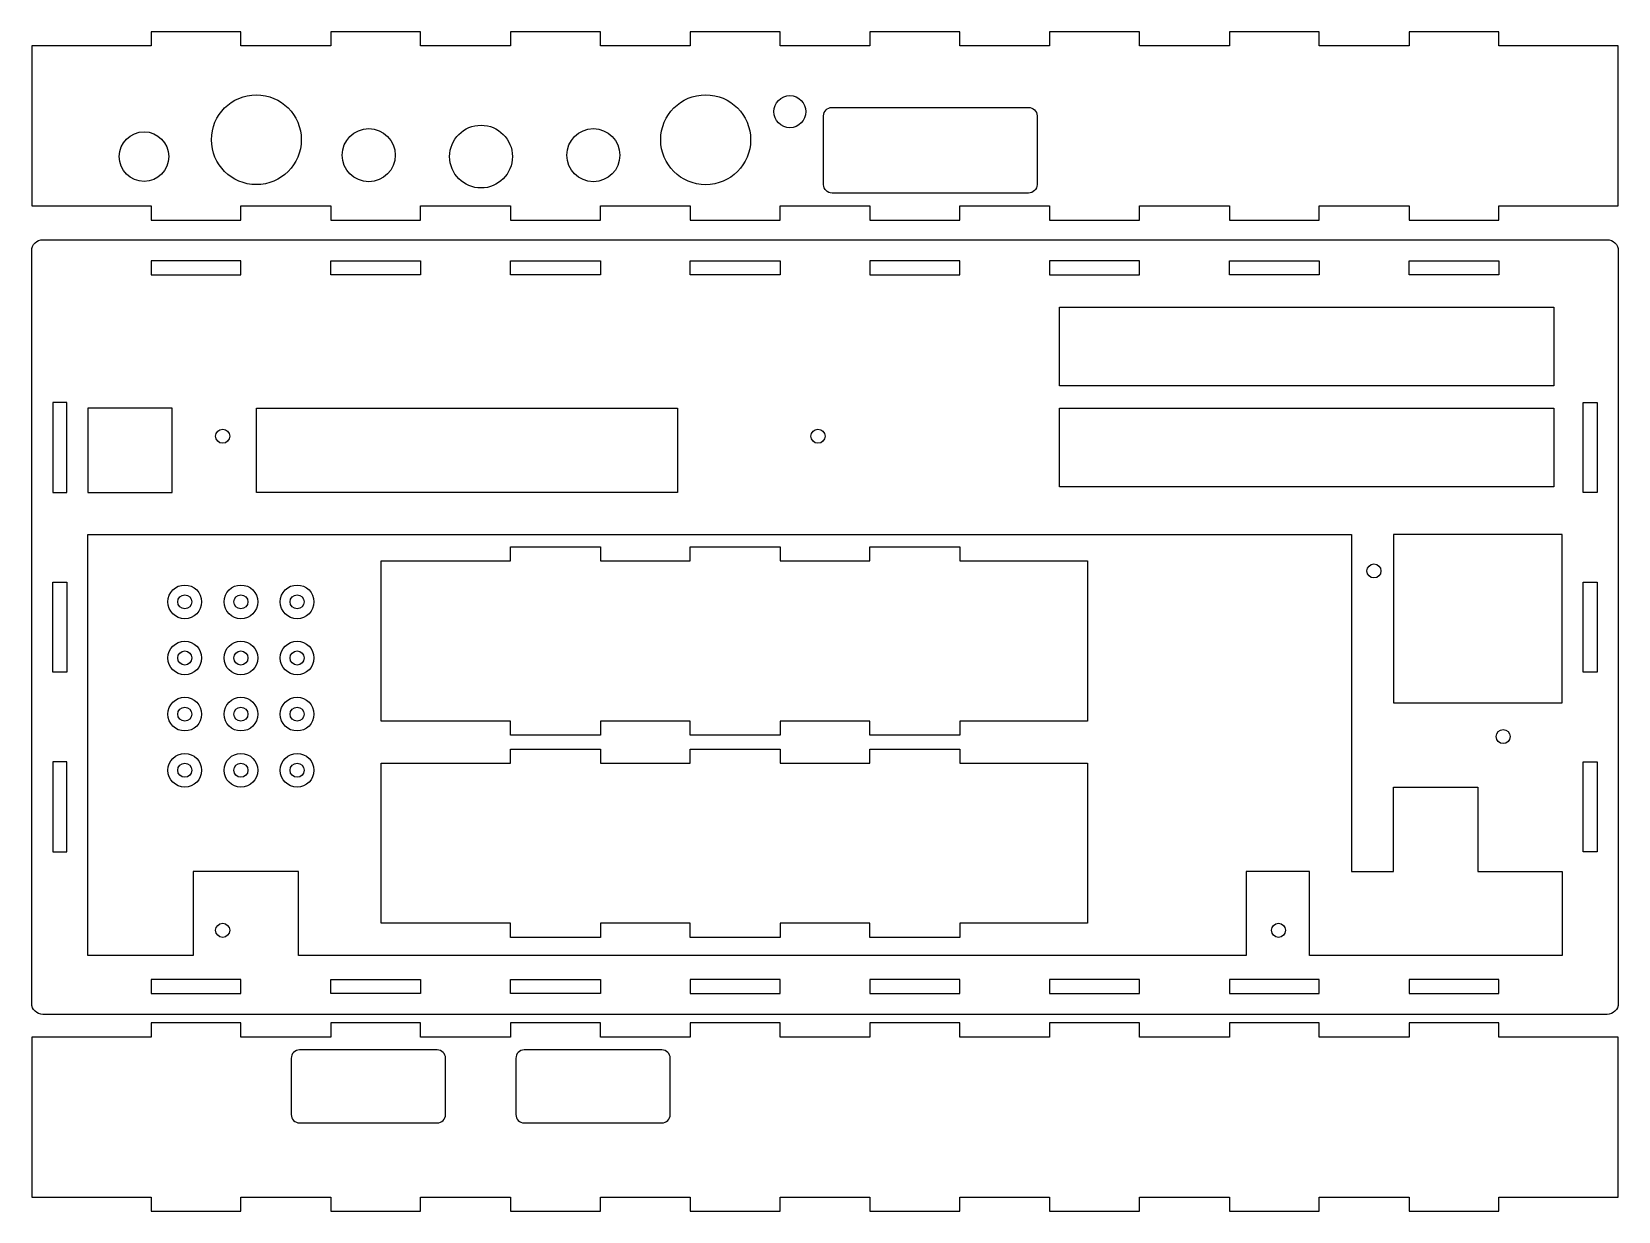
# Model space of a CAD drawing. Header units: millimetres. Extents: x 0 to 359, y -220 to 47.
import ezdxf

# ---------------------------------------------------------------- set-up
doc = ezdxf.new("R2010")
doc.units = ezdxf.units.MM
doc.layers.get('0').update_dxf_attribs({"linetype": 'CONTINUOUS'})

msp = doc.modelspace()

# ---------------------------------------------------------------- linework, layer by layer
for points in [[(358.775, 7.62), (358.775, 43.862), (331.787, 43.862), (331.787, 47.037), (311.467, 47.037), (311.467, 43.862), (291.147, 43.862), (291.147, 47.037), (270.827, 47.037), (270.827, 43.862), (250.507, 43.862), (250.507, 47.037), (230.188, 47.037), (230.188, 43.862), (209.867, 43.862), (209.867, 47.037), (189.547, 47.037), (189.547, 43.862), (169.227, 43.862), (169.227, 47.037), (148.907, 47.037), (148.907, 43.862), (128.588, 43.862), (128.588, 47.037), (108.267, 47.037), (108.267, 43.862), (87.9475, 43.862), (87.9475, 47.037), (67.6275, 47.037), (67.6275, 43.862), (47.3075, 43.862), (47.3075, 47.037), (26.9875, 47.037), (26.9875, 43.862), (0, 43.862), (0, 7.62), (26.9875, 7.62), (26.9875, 4.445), (47.3075, 4.445), (47.3075, 7.62), (67.6275, 7.62), (67.6275, 4.445), (87.9475, 4.445), (87.9475, 7.62), (108.267, 7.62), (108.267, 4.445), (128.588, 4.445), (128.588, 7.62), (148.907, 7.62), (148.907, 4.445), (169.227, 4.445), (169.227, 7.62), (189.547, 7.62), (189.547, 4.445), (209.867, 4.445), (209.867, 7.62), (230.188, 7.62), (230.188, 4.445), (250.507, 4.445), (250.507, 7.62), (270.827, 7.62), (270.827, 4.445), (291.147, 4.445), (291.147, 7.62), (311.467, 7.62), (311.467, 4.445), (331.787, 4.445), (331.787, 7.62)], [(47.3075, -7.9375), (47.3075, -4.7625), (26.9875, -4.7625), (26.9875, -7.9375)], [(67.6275, -7.9375), (67.6275, -4.7625), (87.9475, -4.7625), (87.9475, -7.9375)], [(108.267, -7.9375), (108.267, -4.7625), (128.588, -4.7625), (128.588, -7.9375)], [(148.907, -7.9375), (148.907, -4.7625), (169.227, -4.7625), (169.227, -7.9375)], [(209.867, -7.9375), (209.867, -4.7625), (189.547, -4.7625), (189.547, -7.9375)], [(250.507, -7.9375), (250.507, -4.7625), (230.188, -4.7625), (230.188, -7.9375)], [(270.827, -7.9375), (270.827, -4.7625), (291.147, -4.7625), (291.147, -7.9375)], [(311.467, -7.9375), (311.467, -4.7625), (331.787, -4.7625), (331.787, -7.9375)], [(232.41, -33.02), (232.41, -15.24), (344.17, -15.24), (344.17, -33.02)], [(4.7625, -57.15), (7.9375, -57.15), (7.9375, -36.83), (4.7625, -36.83)], [(12.7, -57.15), (31.75, -57.15), (31.75, -38.1), (12.7, -38.1)], [(50.8, -57.15), (50.8, -38.1), (146.05, -38.1), (146.05, -57.15)], [(232.41, -55.88), (232.41, -38.1), (344.17, -38.1), (344.17, -55.88)], [(350.837, -36.83), (354.012, -36.83), (354.012, -57.15), (350.837, -57.15)], [(274.637, -161.925), (60.325, -161.925), (60.325, -142.875), (36.5125, -142.875), (36.5125, -161.925), (12.7, -161.925), (12.7, -66.675), (298.45, -66.675), (298.45, -142.875), (307.975, -142.875), (307.975, -123.825), (327.025, -123.825), (327.025, -142.875), (346.075, -142.875), (346.075, -161.925), (288.925, -161.925), (288.925, -142.875), (274.637, -142.875)], [(307.975, -66.675), (307.975, -104.775), (346.075, -104.775), (346.075, -66.675)], [(79.0575, -108.902), (79.0575, -72.6605), (108.267, -72.6605), (108.267, -69.4855), (128.588, -69.4855), (128.588, -72.6605), (148.907, -72.6605), (148.907, -69.4855), (169.227, -69.4855), (169.227, -72.6605), (189.547, -72.6605), (189.547, -69.4855), (209.867, -69.4855), (209.867, -72.6605), (238.76, -72.6605), (238.76, -108.902), (209.867, -108.902), (209.867, -112.078), (189.547, -112.078), (189.547, -108.902), (169.227, -108.902), (169.227, -112.078), (148.907, -112.078), (148.907, -108.902), (128.588, -108.902), (128.588, -112.078), (108.267, -112.078), (108.267, -108.902)], [(7.9375, -97.79), (4.7625, -97.79), (4.7625, -77.47), (7.9375, -77.47)], [(350.837, -77.47), (354.012, -77.47), (354.012, -97.79), (350.837, -97.79)], [(4.7625, -138.43), (7.9375, -138.43), (7.9375, -118.11), (4.7625, -118.11)], [(238.76, -118.38), (238.76, -154.623), (209.867, -154.623), (209.867, -157.797), (189.547, -157.797), (189.547, -154.623), (169.227, -154.623), (169.227, -157.797), (148.907, -157.797), (148.907, -154.623), (128.588, -154.623), (128.588, -157.797), (108.267, -157.797), (108.267, -154.623), (79.0575, -154.623), (79.0575, -118.381), (108.267, -118.381), (108.267, -115.206), (128.588, -115.206), (128.588, -118.38), (148.907, -118.38), (148.907, -115.206), (169.227, -115.206), (169.227, -118.38), (189.547, -118.38), (189.547, -115.206), (209.867, -115.206), (209.867, -118.38)], [(350.837, -118.11), (354.012, -118.11), (354.012, -138.43), (350.837, -138.43)], [(47.3075, -170.498), (47.3075, -167.322), (26.9875, -167.322), (26.9875, -170.498)], [(87.9475, -167.322), (87.9475, -170.498), (67.6275, -170.498), (67.6275, -167.322)], [(128.588, -167.322), (128.588, -170.498), (108.267, -170.498), (108.267, -167.322)], [(169.227, -170.498), (169.227, -167.322), (148.907, -167.322), (148.907, -170.498)], [(209.867, -170.498), (209.867, -167.322), (189.547, -167.322), (189.547, -170.498)], [(250.507, -170.498), (250.507, -167.322), (230.188, -167.322), (230.188, -170.498)], [(291.147, -170.498), (291.147, -167.322), (270.827, -167.322), (270.827, -170.498)], [(331.787, -170.498), (331.787, -167.322), (311.467, -167.322), (311.467, -170.498)], [(358.775, -216.582), (358.775, -180.34), (331.787, -180.34), (331.787, -177.165), (311.467, -177.165), (311.467, -180.34), (291.147, -180.34), (291.147, -177.165), (270.827, -177.165), (270.827, -180.34), (250.507, -180.34), (250.507, -177.165), (230.188, -177.165), (230.188, -180.34), (209.867, -180.34), (209.867, -177.165), (189.547, -177.165), (189.547, -180.34), (169.227, -180.34), (169.227, -177.165), (148.907, -177.165), (148.907, -180.34), (128.588, -180.34), (128.588, -177.165), (108.267, -177.165), (108.267, -180.34), (87.9475, -180.34), (87.9475, -177.165), (67.6275, -177.165), (67.6275, -180.34), (47.3075, -180.34), (47.3075, -177.165), (26.9875, -177.165), (26.9875, -180.34), (0, -180.34), (0, -216.582), (26.9875, -216.582), (26.9875, -219.757), (47.3075, -219.757), (47.3075, -216.582), (67.6275, -216.582), (67.6275, -219.757), (87.9475, -219.757), (87.9475, -216.582), (108.267, -216.582), (108.267, -219.757), (128.588, -219.757), (128.588, -216.582), (148.907, -216.582), (148.907, -219.757), (169.227, -219.757), (169.227, -216.582), (189.547, -216.582), (189.547, -219.757), (209.867, -219.757), (209.867, -216.582), (230.188, -216.582), (230.188, -219.757), (250.507, -219.757), (250.507, -216.582), (270.827, -216.582), (270.827, -219.757), (291.147, -219.757), (291.147, -216.582), (311.467, -216.582), (311.467, -219.757), (331.787, -219.757), (331.787, -216.582)]]:
    msp.add_lwpolyline(points, close=True)
for points in [[(225.425, 10.541), (180.975, 10.541, -0.41421356), (179.07, 12.446), (179.07, 28.0035, -0.41421356), (180.975, 29.9085), (225.425, 29.9085, -0.41421356), (227.33, 28.0035), (227.33, 12.446, -0.41421356)], [(356.235, -175.26), (2.54, -175.26, -0.41421356), (0, -172.72), (0, -2.54, -0.41421356), (2.54, 0), (356.235, 0, -0.41421356), (358.775, -2.54), (358.775, -172.72, -0.41421356)], [(93.599, -185.166, 0.41421356), (91.694, -183.261), (60.579, -183.261, 0.41421356), (58.674, -185.166), (58.674, -197.866, 0.41421356), (60.579, -199.771), (91.694, -199.771, 0.41421356), (93.599, -197.866)], [(109.474, -197.866, 0.41421356), (111.379, -199.771), (142.494, -199.771, 0.41421356), (144.399, -197.866), (144.399, -185.166, 0.41421356), (142.494, -183.261), (111.379, -183.261, 0.41421356), (109.474, -185.166)]]:
    msp.add_lwpolyline(points, format="xyb", close=True)
for centre, radius in [((50.8, 22.606), 10.16), ((152.4, 22.606), 10.165), ((171.45, 28.956), 3.6195), ((101.6, 18.796), 7.1), ((25.4, 18.796), 5.6), ((76.2, 19.1135), 6), ((127, 19.1135), 6), ((43.18, -44.45), 1.5875), ((177.8, -44.45), 1.5875), ((303.53, -74.93), 1.5875), ((34.6075, -81.915), 3.81), ((47.3075, -81.915), 3.81), ((60.0075, -81.915), 3.81), ((34.6075, -81.915), 1.5875), ((47.3075, -81.915), 1.5875), ((60.0075, -81.915), 1.5875), ((34.6075, -94.615), 3.81), ((34.6075, -94.615), 1.5875), ((47.3075, -94.615), 3.81), ((47.3075, -94.615), 1.5875), ((60.0075, -94.615), 3.81), ((60.0075, -94.615), 1.5875), ((34.6075, -107.315), 3.81), ((47.3075, -107.315), 3.81), ((60.0075, -107.315), 3.81), ((34.6075, -107.315), 1.5875), ((47.3075, -107.315), 1.5875), ((60.0075, -107.315), 1.5875), ((332.74, -112.395), 1.5875), ((34.6075, -120.015), 3.81), ((47.3075, -120.015), 3.81), ((60.0075, -120.015), 3.81), ((34.6075, -120.015), 1.5875), ((47.3075, -120.015), 1.5875), ((60.0075, -120.015), 1.5875), ((43.18, -156.21), 1.5875), ((281.94, -156.21), 1.5875)]:
    msp.add_circle(centre, radius)

doc.saveas('drawing.dxf')
